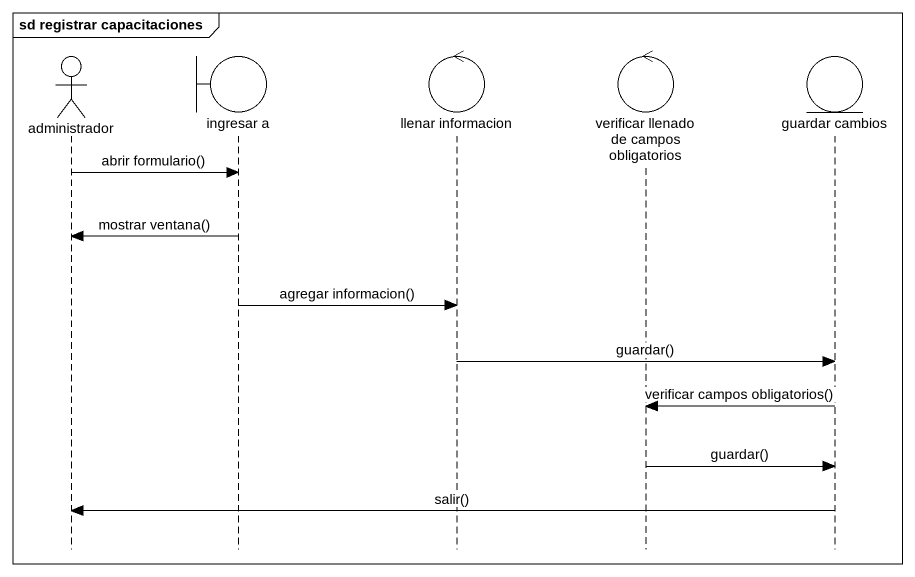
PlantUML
@startuml
mainframe sd registrar capacitaciones
hide footbox
actor administrador
boundary "ingresar a" as ingresar_a
control "llenar informacion" as llenar_informacion
control "verificar llenado de campos obligatorios" as verificar_llenado_de_campos
entity "guardar cambios" as guardar_cambios

administrador -> ingresar_a : abrir formulario()
ingresar_a -> administrador : mostrar ventana()
ingresar_a -> llenar_informacion : agregar informacion()
llenar_informacion -> guardar_cambios : guardar()
guardar_cambios -> verificar_llenado_de_campos : verificar campos obligatorios()
verificar_llenado_de_campos -> guardar_cambios : guardar()
guardar_cambios -> administrador : salir()
@enduml
